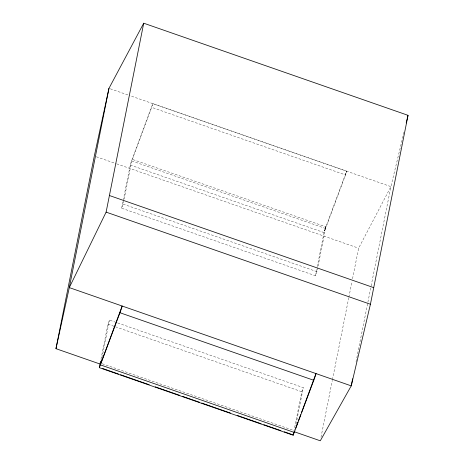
<?xml version="1.0" encoding="UTF-8"?>
<svg xmlns="http://www.w3.org/2000/svg" width="464" height="464" viewBox="0 0 464 464"><rect width="100%" height="100%" fill="white"/><g stroke="black" fill="none" stroke-linecap="round" stroke-linejoin="round"><path stroke-width="0.35" stroke-dasharray="2.32 1.74" d="M121.62 208.197L130.581 163.647L151.403 107.277A6.16 0.331 -70.8 0 1 153.016 103.704L131.735 160.938L123.14 204.108L121.62 208.197L315.45 275.755L316.97 271.672L325.566 228.503L346.886 171.28A6.16 0.331 -70.8 0 0 345.268 174.847L324.377 230.927L325.896 226.838L132.066 159.28M100.99 359.13L107.95 324.174L109.469 320.09L303.299 387.649L295.696 425.865M102.005 357.599L109.469 320.09M315.45 275.755L316.703 269.468M317.26 266.667L324.046 232.586L325.896 226.838L325.699 227.389M293.845 431.59L301.78 391.738L303.299 387.649M320.989 437.245L332.305 380.387M332.45 379.68L348.719 297.94M348.864 297.233L351.973 281.596M352.541 278.754L358.626 248.194L390.903 186.621L404.005 132.101M356.033 361.763L367.749 302.911M367.894 302.197L370.997 286.601M371.136 285.894L390.903 186.621L130.651 95.909M345.895 173.211L345.268 174.847L151.403 107.277M152.998 103.652L346.863 171.222M110.322 88.821L129.972 95.671M131.735 160.938L325.566 228.503M130.21 165.027L324.046 232.586M96.344 156.774L115.994 163.624M116.673 163.856L358.626 248.194M123.14 204.108L316.97 271.672M107.95 324.174L114.776 326.557M115.455 326.795L301.78 391.738M102.242 363.735L294.025 430.58"/><path stroke-width="0.7" d="M301.467 412.641L315.99 373.584A5.893 0.319 -70.8 0 1 313.786 380.294L293.178 435.232L99.342 367.674L100.572 361.23M100.015 364.025L55.964 348.673L94.308 156.061L108.965 88.351L143.718 23.2L408.036 115.327L370.423 304.251L351.236 385.868L320.282 440.8L294.524 431.822M108.965 88.351L69.298 287.599L55.964 348.673M352.646 378.781L351.236 385.868L69.298 287.599L106.111 212.123L143.718 23.2M101.581 359.722L100.874 363.26L122.16 306.025A5.893 0.319 -70.8 0 1 119.95 312.73L99.342 367.674M293.584 432.918L293.178 435.232M406.191 123.018L408.036 115.327M295.707 428.127L297.963 422.066M298.462 420.72L300.718 414.659M109.411 195.518L373.729 287.645M106.111 212.123L370.423 304.251M119.95 312.73L313.786 380.294M100.543 364.919L294.379 432.483M102.764 368.538L118.465 374.007M120.512 374.721L149.176 384.714M155.318 386.854L179.893 395.421M182.619 396.372L199.682 402.317M201.73 403.03L230.393 413.024M237.22 415.402L261.11 423.725M263.836 424.676L280.9 430.627M284.316 431.816L292.506 434.669"/></g></svg>
